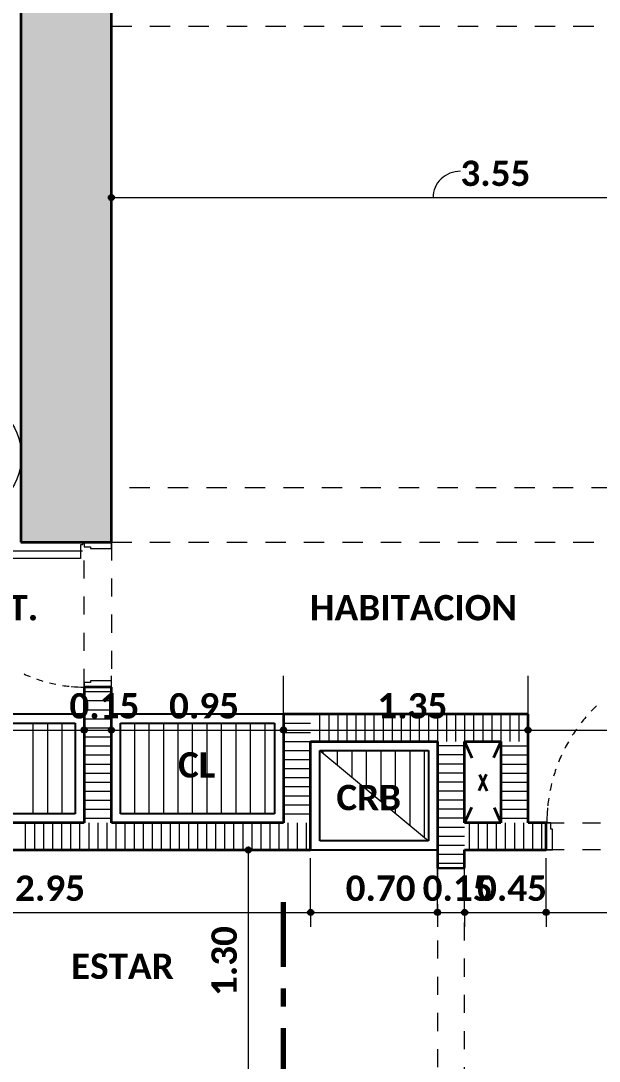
# Model space of a CAD drawing. Header units: metres. Extents: x -144 to 1000, y -717 to 29.
# Drawn here: x 703.88 to 707.07, y -563.29 to -557.55 of the extents above; entities that cross this region are included whole.
import ezdxf

# ---------------------------------------------------------------- set-up
doc = ezdxf.new("R2010")
doc.units = ezdxf.units.M
for name, pattern in [('Basculante', [0.11625, 0.075, -0.04125]), ('basculante modificado', [0.18, 0.1125, -0.0675]), ('Dash Dot 3_16_', [0.595313, 0.357187, -0.119063, 0, -0.119063]), ('Trazo', [0.45, 0.225, -0.225])]:
    doc.linetypes.add(name, pattern=pattern)
doc.layers.get('0').update_dxf_attribs({"color": 1})
for name, color, linetype, lineweight in [('A-ANNO-DIMS', 1, 'Continuous', 9), ('A-DETL', 1, 'Continuous', 9), ('A-DETL-GENF', 1, 'Continuous', 9), ('A-DETL-MEDM', 1, 'Continuous', 30), ('A-DETL-THIN', 1, 'Continuous', 9), ('A-DOOR', 1, 'Continuous', 9), ('A-DOOR-FRAM', 1, 'Continuous', 9), ('A-DOOR-HDLN', 1, 'Trazo', 20), ('A-GENM', 1, 'Continuous', 9), ('A-WALL', 4, 'Continuous', 9), ('G-ANNO-SYMB', 1, 'Continuous', 9), ('G-ANNO-TEXT', 2, 'Continuous', 9), ('S-COLS', 7, 'Continuous', 9)]:
    doc.layers.add(name, color=color, linetype=linetype, lineweight=lineweight)
doc.layers.add('A-WALL-PATT', color=7, linetype='Continuous', lineweight=35, true_color=0x9c9c9c)
doc.styles.add('Calibri_B', font='calibrib.ttf', dxfattribs={"height": 0.165})
doc.styles.add('Calibri_B_4', font='calibrib.ttf', dxfattribs={"height": 0.1125})

# ---------------------------------------------------------------- blocks, each defined once
blk = doc.blocks.new('S')
at = {"layer": 'A-ANNO-DIMS', "lineweight": 25}
h = blk.add_hatch(color=256, dxfattribs=at)
edge = h.paths.add_edge_path()
edge.add_arc((693.6495, -497.7445), 0.015, 0, 360)
h = blk.add_hatch(color=256, dxfattribs=at)
edge = h.paths.add_edge_path()
edge.add_arc((693.4994, -500.6862), 0.015, 0, 360)
h = blk.add_hatch(color=256, dxfattribs=at)
edge = h.paths.add_edge_path()
edge.add_arc((693.4994, -500.6862), 0.015, 0, 360)
h = blk.add_hatch(color=256, dxfattribs=at)
edge = h.paths.add_edge_path()
edge.add_arc((693.6494, -500.6862), 0.015, 0, 360)
h = blk.add_hatch(color=256, dxfattribs=at)
edge = h.paths.add_edge_path()
edge.add_arc((693.6494, -500.6862), 0.015, 0, 360)
h = blk.add_hatch(color=256, dxfattribs=at)
edge = h.paths.add_edge_path()
edge.add_arc((694.5994, -500.6862), 0.015, 0, 360)
h = blk.add_hatch(color=256, dxfattribs=at)
edge = h.paths.add_edge_path()
edge.add_arc((694.5994, -500.6862), 0.015, 0, 360)
h = blk.add_hatch(color=256, dxfattribs=at)
edge = h.paths.add_edge_path()
edge.add_arc((695.9494, -500.6862), 0.015, 0, 360)
h = blk.add_hatch(color=256, dxfattribs=at)
edge = h.paths.add_edge_path()
edge.add_arc((695.9494, -500.6862), 0.015, 0, 360)
h = blk.add_hatch(color=256, dxfattribs=at)
edge = h.paths.add_edge_path()
edge.add_arc((694.4057, -501.3485), 0.015, 0, 360)
h = blk.add_hatch(color=256, dxfattribs=at)
edge = h.paths.add_edge_path()
edge.add_arc((694.7494, -501.6934), 0.015, 0, 360)
h = blk.add_hatch(color=256, dxfattribs=at)
edge = h.paths.add_edge_path()
edge.add_arc((694.7494, -501.6934), 0.015, 0, 360)
h = blk.add_hatch(color=256, dxfattribs=at)
edge = h.paths.add_edge_path()
edge.add_arc((695.4494, -501.6934), 0.015, 0, 360)
h = blk.add_hatch(color=256, dxfattribs=at)
edge = h.paths.add_edge_path()
edge.add_arc((695.4494, -501.6934), 0.015, 0, 360)
h = blk.add_hatch(color=256, dxfattribs=at)
edge = h.paths.add_edge_path()
edge.add_arc((695.5994, -501.6934), 0.015, 0, 360)
h = blk.add_hatch(color=256, dxfattribs=at)
edge = h.paths.add_edge_path()
edge.add_arc((695.5994, -501.6934), 0.015, 0, 360)
h = blk.add_hatch(color=256, dxfattribs=at)
edge = h.paths.add_edge_path()
edge.add_arc((696.0494, -501.6934), 0.015, 0, 360)
h = blk.add_hatch(color=256, dxfattribs=at)
edge = h.paths.add_edge_path()
edge.add_arc((696.0494, -501.6934), 0.015, 0, 360)
at = {"layer": 'S-COLS', "true_color": 0x5b5b5b}
h = blk.add_hatch(color=251, dxfattribs=at)
h.paths.add_polyline_path([(697.4492, -507.3486), (697.4492, -506.4486), (696.9492, -506.4486), (696.9492, -507.3486), (697.3584, -507.3486)])
h.paths.add_polyline_path([(679.2055, -507.3486), (679.6494, -507.3486), (679.6494, -506.4486), (679.1494, -506.4486), (679.1494, -507.3486)])
h.paths.add_polyline_path([(687.3494, -507.3485), (687.3494, -506.4485), (686.8494, -506.4485), (686.8494, -507.3485)])
h.paths.add_polyline_path([(693.5604, -499.6485), (693.6495, -499.6485), (693.6495, -496.4985), (693.1495, -496.4985), (693.1495, -499.6485)])
h.paths.add_polyline_path([(683.4709, -499.6485), (685.0494, -499.6485), (685.049, -499.1486), (683.3492, -499.1486), (683.3492, -496.9986), (685.0495, -496.9986), (685.049, -496.4986), (683.0492, -496.4986), (683.0492, -499.6485), (683.1162, -499.6485)])
h.paths.add_polyline_path([(697.4495, -499.6485), (697.4495, -498.9486), (697.0495, -498.9486), (697.0495, -499.6485)])
h.paths.add_polyline_path([(679.4363, -499.6485), (679.6494, -499.6485), (679.6494, -498.9486), (679.1494, -498.9486), (679.1494, -499.6485), (679.4221, -499.6485)])
h.paths.add_polyline_path([(687.3494, -499.6485), (687.3494, -498.7485), (686.8494, -498.7485), (686.8494, -499.6485)])
h.paths.add_polyline_path([(687.3495, -497.3986), (687.3495, -496.4986), (686.8495, -496.4986), (686.8495, -497.3986)])
h.paths.add_polyline_path([(679.6492, -497.1986), (679.6492, -496.4975), (679.1492, -496.4986), (679.1492, -497.1986), (679.4242, -497.1986)])
h.paths.add_polyline_path([(697.2251, -497.1986), (697.4495, -497.1986), (697.4495, -496.4975), (697.0495, -496.4975), (697.0495, -497.1986)])
h.paths.add_polyline_path([(686.9244, -488.4986), (687.3494, -488.4986), (687.3494, -487.5986), (686.8494, -487.5986), (686.8494, -488.4986)])
h.paths.add_polyline_path([(697.2091, -488.4986), (697.4494, -488.4986), (697.4494, -487.5986), (696.9494, -487.5986), (696.9494, -488.4986)])
h.paths.add_polyline_path([(680.0745, -487.8986), (680.2494, -487.8986), (680.2494, -487.3986), (679.3494, -487.3986), (679.3494, -487.8986), (679.8744, -487.8986)])
at = {"layer": 'A-ANNO-DIMS'}
for p, q in [((693.6495, -497.7445), (693.6495, -497.4445)), ((693.6495, -497.7445), (697.2001, -497.7445)), ((693.6495, -497.7445), (693.6495, -497.8245)), ((693.4994, -500.6862), (693.4994, -500.3862)), ((693.4994, -500.6862), (693.4994, -500.3862)), ((693.6494, -500.6862), (693.6494, -500.3862)), ((693.6494, -500.6862), (693.6494, -500.3862)), ((694.5994, -500.6862), (694.5994, -500.3862)), ((694.5994, -500.6862), (694.5994, -500.3862)), ((695.9494, -500.6862), (695.9494, -500.3862)), ((695.9494, -500.6862), (695.9494, -500.3862)), ((691.4494, -500.6862), (693.4994, -500.6862)), ((693.4994, -500.6862), (693.4994, -500.7662)), ((693.4994, -500.6862), (693.6494, -500.6862)), ((693.4994, -500.6862), (693.4994, -500.7662)), ((693.6494, -500.6862), (693.6494, -500.7662)), ((693.6494, -500.6862), (694.5994, -500.6862)), ((693.6494, -500.6862), (693.6494, -500.7662)), ((694.5994, -500.6862), (694.5994, -500.7662)), ((694.5994, -500.6862), (695.9494, -500.6862)), ((694.5994, -500.6862), (694.5994, -500.7662)), ((695.9494, -500.6862), (695.9494, -500.7662)), ((695.9494, -500.6862), (697.0494, -500.6862)), ((695.9494, -500.6862), (695.9494, -500.7662)), ((694.4057, -501.3485), (694.1057, -501.3485)), ((694.4057, -502.6485), (694.4057, -501.3485)), ((694.4057, -501.3485), (694.4857, -501.3485)), ((694.7494, -501.6934), (694.7494, -501.3934)), ((694.7494, -501.6934), (694.7494, -501.3934)), ((695.4494, -501.6934), (695.4494, -501.3934)), ((695.4494, -501.6934), (695.4494, -501.3934)), ((695.5994, -501.6934), (695.5994, -501.3934)), ((695.5994, -501.6934), (695.5994, -501.3934)), ((696.0494, -501.6934), (696.0494, -501.3934)), ((696.0494, -501.6934), (696.0494, -501.3934)), ((691.7994, -501.6934), (694.7494, -501.6934)), ((694.7494, -501.6934), (694.7494, -501.7734)), ((694.7494, -501.6934), (695.4494, -501.6934)), ((694.7494, -501.6934), (694.7494, -501.7734)), ((695.4494, -501.6934), (695.4494, -501.7734)), ((695.4494, -501.6934), (695.5994, -501.6934)), ((695.4494, -501.6934), (695.4494, -501.7734)), ((695.5994, -501.6934), (695.5994, -501.7734)), ((695.5994, -501.6934), (696.0494, -501.6934)), ((695.5994, -501.6934), (695.5994, -501.7734)), ((696.0494, -501.6934), (696.0494, -501.7734)), ((696.0494, -501.6934), (697.0494, -501.6934)), ((696.0494, -501.6934), (696.0494, -501.7734))]:
    blk.add_line(p, q, dxfattribs=at)
at = {"layer": 'A-ANNO-DIMS', "lineweight": 25}
for centre in [(693.6495, -497.7445), (693.4994, -500.6862), (693.4994, -500.6862), (693.6494, -500.6862), (693.6494, -500.6862), (694.5994, -500.6862), (694.5994, -500.6862), (695.9494, -500.6862), (695.9494, -500.6862), (694.4057, -501.3485), (694.7494, -501.6934), (694.7494, -501.6934), (695.4494, -501.6934), (695.4494, -501.6934), (695.5994, -501.6934), (695.5994, -501.6934), (696.0494, -501.6934), (696.0494, -501.6934)]:
    blk.add_circle(centre, 0.015, dxfattribs=at)
at = {"layer": 'A-ANNO-DIMS'}
blk.add_ellipse((695.5762, -497.7445), major_axis=(0.1514, 0), ratio=0.95849, start_param=1.570796, end_param=3.141593, dxfattribs=at)
at = {"layer": 'A-DETL', "color": 7, "linetype": 'basculante modificado'}
for p, q in [((693.6494, -496.7985), (697.0495, -496.7985)), ((697.0488, -499.3485), (693.6494, -499.3485)), ((693.6494, -499.6485), (697.0495, -499.6485))]:
    blk.add_line(p, q, dxfattribs=at)
at = {"layer": 'A-DETL', "color": 7, "linetype": 'Basculante', "lineweight": 35}
for p, q in [((695.5994, -500.7485), (695.7994, -501.1985)), ((695.7994, -500.7485), (695.5994, -501.1985))]:
    blk.add_line(p, q, dxfattribs=at)
at = {"layer": 'A-DETL-GENF', "linetype": 'Basculante'}
for p, q in [((693.4994, -499.6485), (693.6494, -499.6485)), ((693.4994, -500.4485), (693.4994, -499.6485)), ((693.6494, -499.6485), (693.6494, -500.4485)), ((693.6494, -500.4485), (693.4994, -500.4485)), ((696.0494, -501.3485), (696.0494, -501.1985)), ((696.0494, -501.1985), (696.9494, -501.1985)), ((696.9494, -501.3485), (696.0494, -501.3485)), ((695.4494, -501.4485), (695.4494, -502.6485)), ((695.5994, -502.6485), (695.5994, -501.4485))]:
    blk.add_line(p, q, dxfattribs=at)
at = {"layer": 'A-DETL-GENF', "color": 251, "true_color": 0x535353}
for p, q in [((693.218, -501.1485), (693.218, -500.6485)), ((693.298, -501.1485), (693.298, -500.6485)), ((693.378, -501.1485), (693.378, -500.6485)), ((693.778, -501.1485), (693.778, -500.6485)), ((693.858, -501.1485), (693.858, -500.6485)), ((693.938, -501.1485), (693.938, -500.6485)), ((694.018, -501.1485), (694.018, -500.6485)), ((694.098, -501.1485), (694.098, -500.6485)), ((694.178, -501.1485), (694.178, -500.6485)), ((694.258, -501.1485), (694.258, -500.6485)), ((694.338, -501.1485), (694.338, -500.6485)), ((694.418, -501.1485), (694.418, -500.6485)), ((694.498, -501.1485), (694.498, -500.6485)), ((694.818, -500.814), (694.818, -500.7985)), ((694.898, -500.8807), (694.898, -500.7985)), ((694.978, -500.9473), (694.978, -500.7985)), ((695.058, -501.014), (695.058, -500.7985)), ((695.138, -501.0807), (695.138, -500.7985)), ((695.218, -501.1474), (695.218, -500.7985)), ((695.298, -501.214), (695.298, -500.7985)), ((695.378, -501.2807), (695.378, -500.7985))]:
    blk.add_line(p, q, dxfattribs=at)
at = {"layer": 'A-DETL-MEDM'}
blk.add_line((695.5994, -501.4485), (695.4494, -501.4485), dxfattribs=at)
at = {"layer": 'A-DETL-THIN'}
for p, q in [((693.4494, -500.6485), (691.4994, -500.6485)), ((693.4494, -501.1485), (693.4494, -500.6485)), ((694.5494, -500.6485), (693.6994, -500.6485)), ((693.6994, -500.6485), (693.6994, -501.1485)), ((694.5494, -501.1485), (694.5494, -500.6485)), ((695.3994, -500.7985), (694.7994, -500.7985)), ((694.7994, -500.7985), (695.3994, -501.2985)), ((695.3994, -501.2985), (695.3994, -500.7985)), ((691.4994, -501.1485), (693.4494, -501.1485)), ((693.6994, -501.1485), (694.5494, -501.1485))]:
    blk.add_line(p, q, dxfattribs=at)
blk.add_circle((692.8263, -499.1721), 0.3269, dxfattribs=at)
at = {"layer": 'A-DOOR', "lineweight": 15}
for p, q in [((693.4894, -499.6985), (692.6994, -499.6985)), ((693.4794, -499.6635), (693.4794, -499.7385)), ((693.4894, -499.6635), (693.4794, -499.6635)), ((693.4894, -499.6485), (693.4894, -499.6635)), ((693.4794, -499.7385), (692.6994, -499.7385))]:
    blk.add_line(p, q, dxfattribs=at)
at = {"layer": 'A-DOOR'}
blk.add_line((693.4994, -499.6485), (693.6494, -499.6485), dxfattribs=at)
for centre, radius, start, end in [((693.4994, -499.6485), 0.8, 245.46046, 248.1223), ((693.4994, -499.6485), 0.8, 250.78086, 253.43707), ((693.4994, -499.6485), 0.8, 256.09186, 258.74617), ((693.4994, -499.6485), 0.8, 261.40092, 264.05706), ((693.4994, -499.6485), 0.8, 264.86021, 270), ((696.9479, -501.1964), 0.8947, 133.94059, 136.66048), ((696.9479, -501.1964), 0.8947, 139.37018, 142.07048), ((696.9479, -501.1964), 0.8947, 144.7622, 147.44619), ((696.9479, -501.1964), 0.8947, 150.12331, 152.79443), ((696.9479, -501.1964), 0.8947, 155.46046, 158.1223), ((696.9479, -501.1964), 0.8947, 160.78086, 163.43707), ((696.9479, -501.1964), 0.8947, 166.09186, 168.74617), ((696.9479, -501.1964), 0.8947, 171.40092, 174.05706), ((696.9479, -501.1964), 0.8947, 174.86021, 180)]:
    blk.add_arc(centre, radius, start, end, dxfattribs=at)
at = {"layer": 'A-DOOR-FRAM'}
for p, q in [((693.4994, -499.6485), (693.4994, -499.6735)), ((693.4994, -499.6735), (693.5344, -499.6735)), ((693.5344, -499.6735), (693.5344, -499.6835)), ((693.5344, -499.6835), (693.6494, -499.6835)), ((693.6494, -499.6835), (693.6494, -499.6485)), ((693.5344, -500.4235), (693.4994, -500.4235)), ((693.4994, -500.4235), (693.4994, -500.4485)), ((693.6494, -500.4135), (693.5344, -500.4135)), ((693.5344, -500.4135), (693.5344, -500.4235)), ((693.6494, -500.4485), (693.6494, -500.4135)), ((696.0744, -501.1985), (696.0494, -501.1985)), ((696.0744, -501.2335), (696.0744, -501.1985)), ((696.0844, -501.2335), (696.0744, -501.2335)), ((696.0844, -501.3485), (696.0844, -501.2335)), ((696.0494, -501.3485), (696.0844, -501.3485))]:
    blk.add_line(p, q, dxfattribs=at)
at = {"layer": 'A-DOOR-HDLN'}
for p, q in [((693.6494, -500.4485), (693.4994, -500.4485)), ((696.0494, -501.3485), (696.0494, -501.1985))]:
    blk.add_line(p, q, dxfattribs=at)
at = {"layer": 'A-GENM', "lineweight": 25}
for p, q in [((693.4994, -500.5985), (691.4494, -500.5985)), ((693.4994, -501.1985), (693.4994, -500.5985)), ((693.6494, -500.5985), (693.6494, -501.1985)), ((694.5994, -500.5985), (693.6494, -500.5985)), ((694.5994, -501.1985), (694.5994, -500.5985)), ((691.4994, -500.6485), (693.4494, -500.6485)), ((693.4494, -500.6485), (693.4494, -501.1485)), ((693.6994, -501.1485), (693.6994, -500.6485)), ((693.6994, -500.6485), (694.5494, -500.6485)), ((694.5494, -500.6485), (694.5494, -501.1485)), ((695.4494, -500.7485), (694.7494, -500.7485)), ((694.7494, -500.7485), (694.7494, -501.3485)), ((695.4494, -501.3485), (695.4494, -500.7485)), ((694.7994, -500.7985), (695.3994, -500.7985)), ((694.7994, -501.2985), (694.7994, -500.7985)), ((695.3994, -500.7985), (695.3994, -501.2985)), ((693.4494, -501.1485), (691.4994, -501.1485)), ((694.5494, -501.1485), (693.6994, -501.1485)), ((691.4494, -501.1985), (693.4994, -501.1985)), ((693.6494, -501.1985), (694.5994, -501.1985)), ((695.3994, -501.2985), (694.7994, -501.2985)), ((694.7494, -501.3485), (695.4494, -501.3485))]:
    blk.add_line(p, q, dxfattribs=at)
at = {"layer": 'A-WALL', "lineweight": 35}
for p, q in [((693.4994, -500.4485), (693.4994, -501.1985)), ((693.6494, -500.4485), (693.4994, -500.4485)), ((693.6494, -501.1985), (693.6494, -500.4485)), ((694.5994, -500.5985), (694.5994, -501.1985)), ((695.9494, -500.5985), (694.5994, -500.5985)), ((695.9494, -501.1985), (695.9494, -500.5985)), ((694.7494, -501.3485), (694.7494, -500.7485)), ((694.7494, -500.7485), (695.4494, -500.7485)), ((695.4494, -500.7485), (695.4494, -501.4485)), ((695.5994, -500.7485), (695.7994, -500.7485)), ((695.5994, -501.1985), (695.5994, -500.7485)), ((695.7994, -500.7485), (695.7994, -501.1985)), ((693.4994, -501.1985), (691.4494, -501.1985)), ((694.5994, -501.1985), (693.6494, -501.1985)), ((695.7994, -501.1985), (695.5994, -501.1985)), ((696.0494, -501.1985), (695.9494, -501.1985)), ((696.0494, -501.3485), (696.0494, -501.1985)), ((691.7994, -501.3485), (694.7494, -501.3485)), ((695.5994, -501.4485), (695.5994, -501.3485)), ((695.5994, -501.3485), (696.0494, -501.3485))]:
    blk.add_line(p, q, dxfattribs=at)
at = {"layer": 'A-WALL-PATT', "color": 8, "lineweight": 5, "true_color": 0x727272}
for p, q in [((693.4994, -500.4736), (693.6494, -500.4736)), ((693.4994, -500.5236), (693.6494, -500.5236)), ((693.4994, -500.5736), (693.6494, -500.5736)), ((694.5994, -500.5986), (694.7494, -500.5986)), ((694.799, -500.5985), (694.799, -500.7485)), ((694.849, -500.5985), (694.849, -500.7485)), ((694.899, -500.5985), (694.899, -500.7485)), ((694.949, -500.5985), (694.949, -500.7485)), ((694.999, -500.5985), (694.999, -500.7485)), ((695.049, -500.5985), (695.049, -500.7485)), ((695.099, -500.5985), (695.099, -500.7485)), ((695.149, -500.5985), (695.149, -500.7485)), ((695.199, -500.5985), (695.199, -500.7485)), ((695.249, -500.5985), (695.249, -500.7485)), ((695.299, -500.5985), (695.299, -500.7485)), ((695.349, -500.5985), (695.349, -500.7485)), ((695.399, -500.5985), (695.399, -500.7485)), ((695.449, -500.5985), (695.449, -500.7485)), ((695.499, -500.5985), (695.499, -500.7485)), ((695.549, -500.5985), (695.549, -500.7485)), ((695.599, -500.5985), (695.599, -500.7485)), ((695.649, -500.5985), (695.649, -500.7485)), ((695.699, -500.5985), (695.699, -500.7485)), ((695.749, -500.5985), (695.749, -500.7485)), ((695.799, -500.5985), (695.799, -500.7485)), ((695.849, -500.5985), (695.849, -500.7485)), ((695.899, -500.5985), (695.899, -500.7485)), ((695.949, -500.5985), (695.949, -500.7485)), ((693.4994, -500.6236), (693.6494, -500.6236)), ((693.4994, -500.6736), (693.6494, -500.6736)), ((694.5994, -500.6486), (694.7494, -500.6486)), ((693.4994, -500.7236), (693.6494, -500.7236)), ((694.5994, -500.6986), (694.7494, -500.6986)), ((693.4994, -500.7736), (693.6494, -500.7736)), ((694.5994, -500.7486), (694.7494, -500.7486)), ((695.5994, -500.7736), (695.4494, -500.7736)), ((695.7994, -500.7736), (695.9494, -500.7736)), ((693.4994, -500.8236), (693.6494, -500.8236)), ((694.5994, -500.7986), (694.7494, -500.7986)), ((694.5994, -500.8486), (694.7494, -500.8486)), ((695.5994, -500.8236), (695.4494, -500.8236)), ((695.7994, -500.8236), (695.9494, -500.8236)), ((693.4994, -500.8736), (693.6494, -500.8736)), ((694.5994, -500.8986), (694.7494, -500.8986)), ((695.5994, -500.8736), (695.4494, -500.8736)), ((695.7994, -500.8736), (695.9494, -500.8736)), ((693.4994, -500.9236), (693.6494, -500.9236)), ((694.5994, -500.9486), (694.7494, -500.9486)), ((695.5994, -500.9236), (695.4494, -500.9236)), ((695.7994, -500.9236), (695.9494, -500.9236)), ((693.4994, -500.9736), (693.6494, -500.9736)), ((693.4994, -501.0236), (693.6494, -501.0236)), ((694.5994, -500.9986), (694.7494, -500.9986)), ((695.5994, -500.9736), (695.4494, -500.9736)), ((695.5994, -501.0236), (695.4494, -501.0236)), ((695.7994, -500.9736), (695.9494, -500.9736)), ((695.7994, -501.0236), (695.9494, -501.0236)), ((693.4994, -501.0736), (693.6494, -501.0736)), ((694.5994, -501.0486), (694.7494, -501.0486)), ((695.5994, -501.0736), (695.4494, -501.0736)), ((695.7994, -501.0736), (695.9494, -501.0736)), ((693.4994, -501.1236), (693.6494, -501.1236)), ((694.5994, -501.0986), (694.7494, -501.0986)), ((695.5994, -501.1236), (695.4494, -501.1236)), ((695.7994, -501.1236), (695.9494, -501.1236)), ((693.4994, -501.1736), (693.6494, -501.1736)), ((694.5994, -501.1486), (694.7494, -501.1486)), ((695.5994, -501.1736), (695.4494, -501.1736)), ((695.7994, -501.1736), (695.9494, -501.1736)), ((693.1743, -501.1985), (693.1743, -501.3485)), ((693.2243, -501.1985), (693.2243, -501.3485)), ((693.2743, -501.1985), (693.2743, -501.3485)), ((693.3243, -501.1985), (693.3243, -501.3485)), ((693.3743, -501.1985), (693.3743, -501.3485)), ((693.4243, -501.1985), (693.4243, -501.3485)), ((693.4743, -501.1985), (693.4743, -501.3485)), ((693.5243, -501.1985), (693.5243, -501.3485)), ((693.5743, -501.1985), (693.5743, -501.3485)), ((693.6243, -501.1985), (693.6243, -501.3485)), ((693.6743, -501.1985), (693.6743, -501.3485)), ((693.7243, -501.1985), (693.7243, -501.3485)), ((693.7743, -501.1985), (693.7743, -501.3485)), ((693.8243, -501.1985), (693.8243, -501.3485)), ((693.8743, -501.1985), (693.8743, -501.3485)), ((693.9243, -501.1985), (693.9243, -501.3485)), ((693.9743, -501.1985), (693.9743, -501.3485)), ((694.0243, -501.1985), (694.0243, -501.3485)), ((694.0743, -501.1985), (694.0743, -501.3485)), ((694.1243, -501.1985), (694.1243, -501.3485)), ((694.1743, -501.1985), (694.1743, -501.3485)), ((694.2243, -501.1985), (694.2243, -501.3485)), ((694.2743, -501.1985), (694.2743, -501.3485)), ((694.3243, -501.1985), (694.3243, -501.3485)), ((694.3743, -501.1985), (694.3743, -501.3485)), ((694.4243, -501.1985), (694.4243, -501.3485)), ((694.4743, -501.1985), (694.4743, -501.3485)), ((694.5243, -501.1985), (694.5243, -501.3485)), ((694.5743, -501.1985), (694.5743, -501.3485)), ((694.6243, -501.1985), (694.6243, -501.3485)), ((694.6743, -501.1985), (694.6743, -501.3485)), ((694.7243, -501.1985), (694.7243, -501.3485)), ((695.5994, -501.2236), (695.4494, -501.2236)), ((695.624, -501.1985), (695.624, -501.3485)), ((695.674, -501.1985), (695.674, -501.3485)), ((695.724, -501.1985), (695.724, -501.3485)), ((695.774, -501.1985), (695.774, -501.3485)), ((695.824, -501.1985), (695.824, -501.3485)), ((695.874, -501.1985), (695.874, -501.3485)), ((695.924, -501.1985), (695.924, -501.3485)), ((695.974, -501.1985), (695.974, -501.3485)), ((696.024, -501.1985), (696.024, -501.3485)), ((695.5994, -501.2736), (695.4494, -501.2736)), ((695.5994, -501.3236), (695.4494, -501.3236)), ((695.5994, -501.3736), (695.4494, -501.3736)), ((695.5994, -501.4236), (695.4494, -501.4236))]:
    blk.add_line(p, q, dxfattribs=at)
at = {"layer": 'G-ANNO-SYMB', "linetype": 'Dash Dot 3_16_', "lineweight": 70}
blk.add_line((694.5972, -501.637), (694.5972, -509.4838), dxfattribs=at)
at = {"layer": 'S-COLS', "lineweight": 35}
for p, q in [((693.1495, -496.4985), (693.1495, -499.6485)), ((693.6495, -499.6485), (693.6495, -496.4985)), ((693.1495, -499.6485), (693.6495, -499.6485))]:
    blk.add_line(p, q, dxfattribs=at)
at = {"layer": 'A-ANNO-DIMS', "char_height": 0.14, "width": 0.376134, "attachment_point": 1, "line_spacing_factor": 1.158048, "style": 'Calibri_B_4'}
for s, insert in [('3.55', (695.5762, -497.5405)), ('0.15', (693.4177, -500.4821)), ('0.95', (693.9677, -500.4821)), ('1.35', (695.1177, -500.4821)), ('2.95', (693.1177, -501.4894)), ('0.70', (694.9427, -501.4894)), ('0.15', (695.3677, -501.4894)), ('0.45', (695.6677, -501.4894))]:
    blk.add_mtext(s, dxfattribs=dict(at, insert=insert))
at = {"layer": 'A-ANNO-DIMS', "insert": (694.2016, -502.1552), "char_height": 0.14, "width": 0.376134, "attachment_point": 1, "rotation": 90, "line_spacing_factor": 1.158048, "style": 'Calibri_B_4'}
blk.add_mtext('1.30', dxfattribs=at)
at = {"layer": 'G-ANNO-TEXT', "style": 'Calibri_B'}
for s, p in [('VEST.', (692.7459, -500.08)), ('HABITACION', (694.7451, -500.08)), ('CL', (694.0174, -500.9483)), ('CRB', (694.8915, -501.1287)), ('ESTAR', (693.4267, -502.0606))]:
    blk.add_text(s, height=0.14, dxfattribs=at).set_placement(p)

msp = doc.modelspace()

# ---------------------------------------------------------------- block references
at = {"color": 3}
msp.add_blockref('S', (10.7329, -60.7772), dxfattribs=at)

doc.saveas('drawing.dxf')
